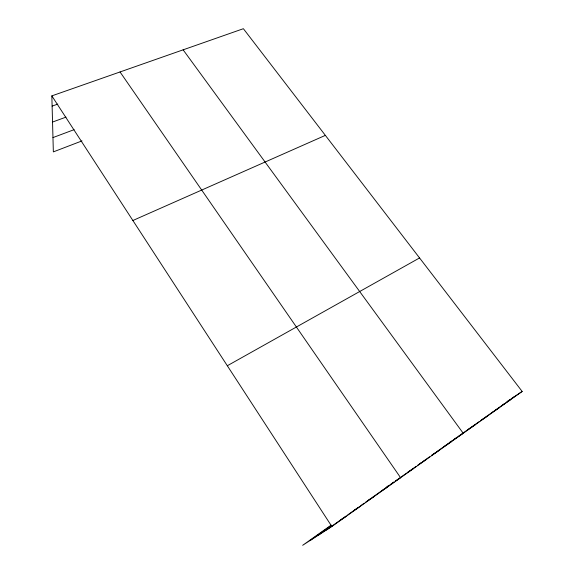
<?xml version="1.0" encoding="UTF-8"?>
<svg xmlns="http://www.w3.org/2000/svg" width="574" height="574" viewBox="0 0 574 574"><rect width="100%" height="100%" fill="white"/><g stroke="black" fill="none" stroke-linecap="round" stroke-linejoin="round"><path stroke-width="0.86" d="M331.169 525.11L302.67 545.3L331.858 526.509L522.161 391.446L243.376 28.7L51.839 95.88L53.346 151.888L81.996 140.91M310.017 540.572L331.306 525.475M318.082 535.377L331.75 525.684M326.441 529.996L346.287 515.918M347.736 514.885L358.535 507.222M360.673 505.708L364.232 503.183M365.652 502.178L370.582 498.677M371.981 497.687L380.361 491.739M381.064 491.244L394.094 482.002L391.167 483.925M395.515 480.99L399.777 477.963M401.197 476.958L406.177 473.428M407.583 472.424L415.963 466.483M417.355 465.492L421.625 462.465M423.081 461.431L429.61 456.796M435.357 452.721L431.791 455.254L438.859 450.568M436.785 451.709L457.241 437.194M458.662 436.19L479.025 421.739M480.445 420.728L492.786 411.981M494.214 410.962L504.89 403.386M506.297 402.388L514.017 396.914M507.603 401.219L510.458 399.303M511.879 398.349L522.161 391.446M502.788 404.885L510.795 399.511M491.351 412.993L499.222 407.727M480.424 420.778L487.441 416.085M467.882 429.646L475.444 424.602M449.994 442.08L451.451 441.112M453.639 439.655L463.225 433.27L183.128 49.83M443.91 446.651L451.157 441.844M419.451 464.007L426.346 459.451M406.887 472.919L413.596 468.499M386.847 486.759L388.261 485.834M395.543 481.048L400.609 477.719L120.038 71.958M381.76 490.784L387.378 487.104M367.791 500.664L373.889 496.675M354.266 510.257L360.149 506.433M340.482 520.03L346.144 516.37M227.318 365.746L419.558 257.941M132.874 220.502L325.358 135.371M52.966 137.588L74.125 129.652M52.543 122.047L66.01 117.118M52.112 106.111L57.816 104.081M51.839 95.88L331.858 526.509"/></g></svg>
